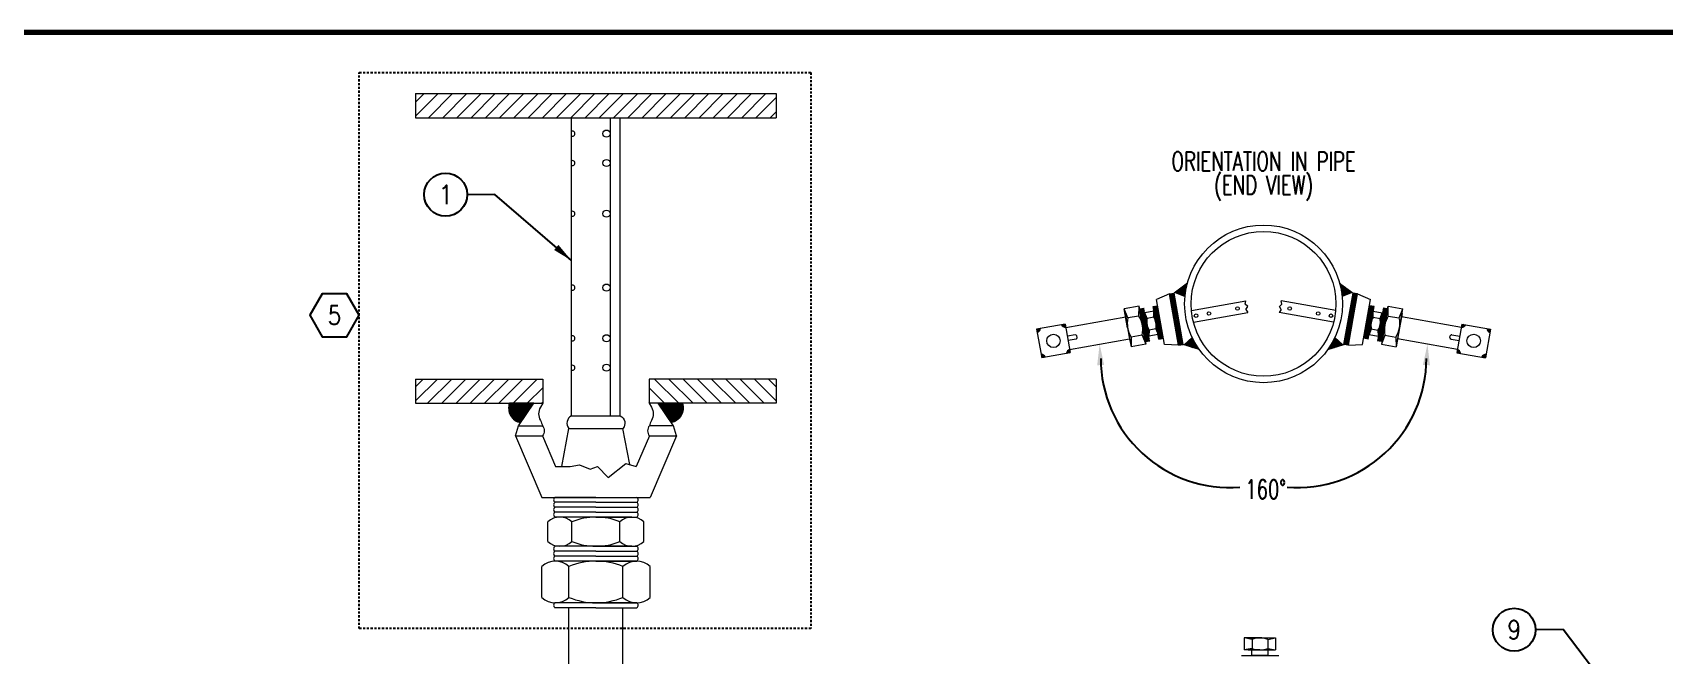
# Model space of a CAD drawing. Header units: inches. Extents: x -3516 to -3144, y -293 to -72.
# Drawn here: x -3326.6 to -3229.4, y -108.7 to -71.6 of the extents above; entities that cross this region are included whole.
import ezdxf
from ezdxf.enums import TextEntityAlignment as Align

# ---------------------------------------------------------------- set-up
doc = ezdxf.new("R2010")
doc.units = ezdxf.units.IN
doc.header["$LTSCALE"] = 0.5
doc.header["$MEASUREMENT"] = 0
doc.linetypes.add('DASHED2', pattern=[0.375, 0.25, -0.125])
doc.layers.get('0').update_dxf_attribs({"lineweight": 18})
doc.layers.get('Defpoints').update_dxf_attribs({"color": 251, "lineweight": 140})
doc.layers.add('MU-PART-NUMB', color=21, linetype='Continuous')
doc.layers.add('MU-PART-NUMB @ 12', color=21, linetype='Continuous')
doc.styles.add('RomanS', font='romans.shx', dxfattribs={"width": 0.85})
doc.dimstyles.new('FH_Arrow_Leader', dxfattribs={"dimscale": 96, "dimtxt": 0.09375, "dimasz": 0.1, "dimexe": 0.0625, "dimexo": 0.0625, "dimgap": 0.09, "dimtad": 0, "dimtih": 1, "dimtoh": 1, "dimdec": 4, "dimzin": 0, "dimdsep": 46, "dimlunit": 4, "dimtxsty": 'RomanS', "dimcen": 0.09, "dimadec": 0, "dimazin": 0, "dimtfac": 1, "dimtdec": 4, "dimtofl": 0, "dimtmove": 0, "dimatfit": 3, "dimfxl": 1, "dimtolj": 1, "dimtzin": 0, "dimarcsym": 0})
pattern_1 = [(45, (1982.26443, 69.9675), (-0.42426407, 0.42426407), [])]
pattern_2 = [(45, (1986.83046, 66.76816), (-0.03535533906, 0.03535533906), [])]
pattern_3 = [(135, (-8493.43764, 66.76816), (0.03535533906, 0.03535533906), [])]

msp = doc.modelspace()

# ---------------------------------------------------------------- hatches: boundary and pattern name
h = msp.add_hatch()
h.set_pattern_fill('ANSI31', color=256, scale=4.8, style=0)
h.set_pattern_definition(pattern_1)
h.paths.add_polyline_path([(-3282.339, -75.233), (-3303.825, -75.233), (-3303.825, -76.671), (-3282.339, -76.671)])
h = msp.add_hatch()
h.set_pattern_fill('ANSI31', color=256, scale=0.4, style=0)
h.set_pattern_definition(pattern_2)
h.paths.add_polyline_path([(-3258.635, -87.132), (-3258.906, -87.18), (-3258.636, -88.709), (-3258.365, -88.661)])
h = msp.add_hatch()
h.set_pattern_fill('ANSI31', color=256, scale=0.4, style=0)
h.set_pattern_definition(pattern_2)
h.paths.add_polyline_path([(-3257.836, -86.525), (-3258.575, -87.087), (-3257.983, -87.332, -0.043699)])
h = msp.add_hatch()
h.set_pattern_fill('ANSI31', color=256, scale=0.4, style=0)
h.set_pattern_definition(pattern_3)
h.paths.add_polyline_path([(-3248.771, -86.525), (-3248.032, -87.087), (-3248.624, -87.332, 0.043699)])
h = msp.add_hatch()
h.set_pattern_fill('ANSI31', color=256, scale=0.4, style=0)
h.set_pattern_definition(pattern_3)
h.paths.add_polyline_path([(-3247.972, -87.132), (-3247.702, -87.18), (-3247.971, -88.709), (-3248.242, -88.661)])
h = msp.add_hatch()
h.set_pattern_fill('ANSI31', color=256, scale=0.4, style=0)
h.set_pattern_definition([(45, (1986.020953, 66.62542), (-0.03535533906, 0.03535533906), [])])
h.paths.add_polyline_path([(-3260.423, -88.024), (-3260.694, -88.072), (-3260.523, -89.041), (-3260.252, -88.994)])
h.paths.add_polyline_path([(-3260.252, -88.994), (-3260.523, -89.041), (-3260.352, -90.011), (-3260.081, -89.963)])
h = msp.add_hatch()
h.set_pattern_fill('ANSI31', color=256, scale=0.4, style=0)
h.set_pattern_definition(pattern_2)
h.paths.add_polyline_path([(-3259.613, -87.881), (-3259.884, -87.929), (-3259.713, -88.899), (-3259.442, -88.851)])
h.paths.add_polyline_path([(-3259.442, -88.851), (-3259.713, -88.899), (-3259.542, -89.868), (-3259.272, -89.82)])
h = msp.add_hatch()
h.set_pattern_fill('ANSI31', color=256, scale=0.4, style=0)
h.set_pattern_definition(pattern_3)
h.paths.add_polyline_path([(-3246.994, -87.881), (-3246.723, -87.929), (-3246.894, -88.899), (-3247.165, -88.851)])
h.paths.add_polyline_path([(-3247.165, -88.851), (-3246.894, -88.899), (-3247.065, -89.868), (-3247.336, -89.82)])
h = msp.add_hatch()
h.set_pattern_fill('ANSI31', color=256, scale=0.4, style=0)
h.set_pattern_definition([(135, (-8492.628136, 66.62542), (0.03535533906, 0.03535533906), [])])
h.paths.add_polyline_path([(-3246.184, -88.024), (-3245.914, -88.072), (-3246.085, -89.041), (-3246.355, -88.994)])
h.paths.add_polyline_path([(-3246.355, -88.994), (-3246.085, -89.041), (-3246.256, -90.011), (-3246.526, -89.963)])
h = msp.add_hatch()
h.set_pattern_fill('ANSI31', color=256, scale=0.4, style=0)
h.set_pattern_definition([(155, (-8255.311707, -1739.197845), (0.0211309131, 0.04531538935), [])])
h.paths.add_polyline_path([(-3266.823, -89.275), (-3266.598, -89.235, -0.272376), (-3266.789, -89.468)])
h = msp.add_hatch()
h.set_pattern_fill('ANSI31', color=256, scale=0.4, style=0)
h.set_pattern_definition(pattern_2)
h.paths.add_polyline_path([(-3265.122, -88.975), (-3265.348, -89.015, 0.272376), (-3265.088, -89.168)])
h = msp.add_hatch()
h.set_pattern_fill('ANSI31', color=256, scale=0.4, style=0)
h.set_pattern_definition([(45, (1987.10002, 65.23939), (-0.03535533906, 0.03535533906), [])])
h.paths.add_polyline_path([(-3258.365, -88.661), (-3258.636, -88.709), (-3258.366, -90.238), (-3258.096, -90.19)])
h = msp.add_hatch()
h.set_pattern_fill('ANSI31', color=256, scale=0.4, style=0)
h.set_pattern_definition([(135, (-8493.707204, 65.23939), (0.03535533906, 0.03535533906), [])])
h.paths.add_polyline_path([(-3248.242, -88.661), (-3247.971, -88.709), (-3248.241, -90.238), (-3248.511, -90.19)])
h = msp.add_hatch()
h.set_pattern_fill('ANSI31', color=256, scale=0.4, style=0)
h.set_pattern_definition(pattern_3)
h.paths.add_polyline_path([(-3241.485, -88.975), (-3241.26, -89.015, -0.272376), (-3241.519, -89.168)])
h = msp.add_hatch()
h.set_pattern_fill('ANSI31', color=256, scale=0.4, style=0)
h.set_pattern_definition([(25, (1748.704524, -1739.197845), (-0.0211309131, 0.04531538935), [])])
h.paths.add_polyline_path([(-3239.784, -89.275), (-3240.009, -89.235, 0.272376), (-3239.818, -89.468)])
h = msp.add_hatch()
h.set_pattern_fill('ANSI31', color=256, scale=0.4, style=0)
h.set_pattern_definition([(335, (1723.66637, 1559.24586), (-0.0211309131, -0.04531538935), [])])
h.paths.add_polyline_path([(-3257.138, -90.487), (-3258.024, -90.212), (-3257.552, -89.78, 0.043699)])
h = msp.add_hatch()
h.set_pattern_fill('ANSI31', color=256, scale=0.4, style=0)
h.set_pattern_definition([(205, (-8230.273554, 1559.24586), (0.0211309131, -0.04531538935), [])])
h.paths.add_polyline_path([(-3249.47, -90.487), (-3248.583, -90.212), (-3249.055, -89.78, -0.043699)])
h = msp.add_hatch()
h.set_pattern_fill('ANSI31', color=256, scale=0.4, style=0)
h.set_pattern_definition([(225, (-8518.475794, -246.720143), (0.03535533906, -0.03535533906), [])])
h.paths.add_polyline_path([(-3266.523, -90.977), (-3266.298, -90.937, 0.272376), (-3266.557, -90.784)])
h = msp.add_hatch()
h.set_pattern_fill('ANSI31', color=256, scale=0.4, style=0)
h.set_pattern_definition([(335, (1723.66637, 1559.24586), (-0.0211309131, -0.04531538935), [])])
h.paths.add_polyline_path([(-3264.822, -90.677), (-3265.048, -90.717, -0.272376), (-3264.856, -90.484)])
h = msp.add_hatch()
h.set_pattern_fill('ANSI31', color=256, scale=0.4, style=0)
h.set_pattern_definition([(205, (-8230.273554, 1559.24586), (0.0211309131, -0.04531538935), [])])
h.paths.add_polyline_path([(-3241.785, -90.677), (-3241.56, -90.717, 0.272376), (-3241.751, -90.484)])
h = msp.add_hatch()
h.set_pattern_fill('ANSI31', color=256, scale=0.4, style=0)
h.set_pattern_definition([(315, (2011.86861, -246.720143), (-0.03535533906, -0.03535533906), [])])
h.paths.add_polyline_path([(-3240.084, -90.977), (-3240.309, -90.937, -0.272376), (-3240.05, -90.784)])
h = msp.add_hatch()
h.set_pattern_fill('ANSI31', color=256, scale=4.8, style=0)
h.set_pattern_definition(pattern_1)
h.paths.add_polyline_path([(-3296.25, -92.253), (-3303.825, -92.253), (-3303.825, -93.691), (-3296.25, -93.691)])
h = msp.add_hatch()
h.set_pattern_fill('ANSI31', color=256, scale=4.8, style=0)
h.set_pattern_definition([(135, (-8568.4286, 69.9675), (0.42426407, 0.42426407), [])])
h.paths.add_polyline_path([(-3289.914, -92.253), (-3282.339, -92.253), (-3282.339, -93.691), (-3289.914, -93.691)])
h = msp.add_hatch()
h.set_pattern_fill('ANSI31', color=256, scale=0.4, style=0)
h.set_pattern_definition([(45, (1982.264434, 69.967523), (-0.03535533906, 0.03535533906), [])])
h.paths.add_polyline_path([(-3296.785, -93.691), (-3298.239, -93.691, 0.448872), (-3297.568, -94.852)])
h = msp.add_hatch()
h.set_pattern_fill('ANSI31', color=256, scale=0.4, style=0)
h.set_pattern_definition([(135, (-8568.428625, 69.967523), (0.03535533906, 0.03535533906), [])])
h.paths.add_polyline_path([(-3289.379, -93.691), (-3287.926, -93.691, -0.448872), (-3288.596, -94.852)])

# ---------------------------------------------------------------- linework, layer by layer
for p, q in [((-3303.825, -75.233), (-3282.339, -75.233)), ((-3303.825, -75.233), (-3303.825, -76.671)), ((-3282.339, -75.233), (-3282.339, -76.671)), ((-3303.825, -76.671), (-3282.339, -76.671)), ((-3294.534, -94.439), (-3294.534, -76.671)), ((-3292.233, -76.671), (-3292.233, -94.439)), ((-3291.631, -94.439), (-3291.631, -76.671)), ((-3258.906, -87.18), (-3259.678, -87.517)), ((-3258.906, -87.18), (-3258.635, -87.132)), ((-3258.366, -90.238), (-3258.906, -87.18)), ((-3257.836, -86.525), (-3258.635, -87.132)), ((-3258.096, -90.19), (-3258.635, -87.132)), ((-3258.575, -87.087), (-3257.983, -87.332)), ((-3248.771, -86.525), (-3247.972, -87.132)), ((-3248.032, -87.087), (-3248.624, -87.332)), ((-3248.511, -90.19), (-3247.972, -87.132)), ((-3248.241, -90.238), (-3247.702, -87.18)), ((-3247.702, -87.18), (-3247.972, -87.132)), ((-3247.702, -87.18), (-3246.93, -87.517)), ((-3260.723, -87.904), (-3261.602, -88.059)), ((-3261.401, -89.196), (-3261.602, -88.059)), ((-3261.388, -88.607), (-3261.602, -88.059)), ((-3261.552, -88.343), (-3261.251, -90.05)), ((-3261.539, -88.416), (-3261.264, -89.977)), ((-3260.737, -88.493), (-3260.723, -87.904)), ((-3260.523, -89.041), (-3260.723, -87.904)), ((-3260.694, -88.072), (-3260.423, -88.024)), ((-3260.352, -90.011), (-3260.694, -88.072)), ((-3260.523, -89.041), (-3260.674, -88.181)), ((-3260.673, -88.188), (-3260.372, -89.895)), ((-3260.658, -88.271), (-3260.387, -89.812)), ((-3260.658, -88.271), (-3260.387, -89.812)), ((-3259.836, -88.201), (-3260.375, -88.296)), ((-3260.252, -88.994), (-3260.375, -88.296)), ((-3260.244, -88.633), (-3260.375, -88.296)), ((-3259.884, -87.929), (-3259.613, -87.881)), ((-3259.542, -89.868), (-3259.884, -87.929)), ((-3259.844, -88.562), (-3259.836, -88.201)), ((-3259.713, -88.899), (-3259.836, -88.201)), ((-3259.713, -88.899), (-3259.806, -88.371)), ((-3259.805, -88.375), (-3259.621, -89.422)), ((-3259.796, -88.426), (-3259.63, -89.371)), ((-3259.796, -88.426), (-3259.63, -89.371)), ((-3259.207, -90.185), (-3259.678, -87.517)), ((-3257.601, -88.169), (-3254.363, -87.597)), ((-3257.479, -88.863), (-3254.24, -88.292)), ((-3254.397, -87.789), (-3254.363, -87.597)), ((-3254.25, -87.935), (-3254.397, -87.789)), ((-3254.363, -88.1), (-3254.25, -87.935)), ((-3254.363, -88.1), (-3254.24, -88.292)), ((-3252.245, -88.1), (-3252.367, -88.292)), ((-3249.128, -88.863), (-3252.367, -88.292)), ((-3252.357, -87.935), (-3252.211, -87.789)), ((-3252.245, -88.1), (-3252.357, -87.935)), ((-3249.006, -88.169), (-3252.245, -87.597)), ((-3252.211, -87.789), (-3252.245, -87.597)), ((-3247.4, -90.185), (-3246.93, -87.517)), ((-3247.065, -89.868), (-3246.723, -87.929)), ((-3246.723, -87.929), (-3246.994, -87.881)), ((-3246.802, -88.375), (-3246.986, -89.422)), ((-3246.811, -88.426), (-3246.977, -89.371)), ((-3246.811, -88.426), (-3246.977, -89.371)), ((-3246.894, -88.899), (-3246.771, -88.201)), ((-3246.894, -88.899), (-3246.801, -88.371)), ((-3246.771, -88.201), (-3246.232, -88.296)), ((-3246.763, -88.562), (-3246.771, -88.201)), ((-3246.363, -88.633), (-3246.232, -88.296)), ((-3246.355, -88.994), (-3246.232, -88.296)), ((-3246.256, -90.011), (-3245.914, -88.072)), ((-3245.934, -88.188), (-3246.235, -89.895)), ((-3245.949, -88.271), (-3246.22, -89.812)), ((-3245.949, -88.271), (-3246.22, -89.812)), ((-3245.914, -88.072), (-3246.184, -88.024)), ((-3246.085, -89.041), (-3245.884, -87.904)), ((-3246.085, -89.041), (-3245.933, -88.181)), ((-3245.884, -87.904), (-3245.005, -88.059)), ((-3245.871, -88.493), (-3245.884, -87.904)), ((-3245.055, -88.343), (-3245.356, -90.05)), ((-3245.068, -88.416), (-3245.343, -89.977)), ((-3245.219, -88.607), (-3245.005, -88.059)), ((-3245.206, -89.196), (-3245.005, -88.059)), ((-3265.122, -88.975), (-3266.823, -89.275)), ((-3266.823, -89.275), (-3266.523, -90.977)), ((-3265.122, -88.975), (-3264.822, -90.677)), ((-3265.088, -89.168), (-3261.517, -88.538)), ((-3261.517, -88.538), (-3261.285, -89.854)), ((-3261.401, -89.196), (-3261.201, -90.334)), ((-3260.737, -88.493), (-3261.388, -88.607)), ((-3260.523, -89.041), (-3260.322, -90.179)), ((-3260.344, -88.47), (-3260.16, -89.517)), ((-3260.336, -88.515), (-3260.168, -89.472)), ((-3260.323, -88.59), (-3260.181, -89.397)), ((-3260.252, -88.994), (-3260.129, -89.691)), ((-3259.844, -88.562), (-3260.244, -88.633)), ((-3260.121, -89.33), (-3260.129, -89.691)), ((-3259.721, -89.26), (-3260.121, -89.33)), ((-3259.721, -89.26), (-3259.59, -89.596)), ((-3259.713, -88.899), (-3259.59, -89.596)), ((-3246.894, -88.899), (-3247.017, -89.596)), ((-3246.886, -89.26), (-3247.017, -89.596)), ((-3246.886, -89.26), (-3246.487, -89.33)), ((-3246.763, -88.562), (-3246.363, -88.633)), ((-3246.487, -89.33), (-3246.478, -89.691)), ((-3246.355, -88.994), (-3246.478, -89.691)), ((-3246.263, -88.47), (-3246.447, -89.517)), ((-3246.271, -88.515), (-3246.44, -89.472)), ((-3246.284, -88.59), (-3246.426, -89.397)), ((-3246.085, -89.041), (-3246.285, -90.179)), ((-3245.871, -88.493), (-3245.219, -88.607)), ((-3245.206, -89.196), (-3245.406, -90.334)), ((-3245.09, -88.538), (-3245.322, -89.854)), ((-3241.519, -89.168), (-3245.09, -88.538)), ((-3241.485, -88.975), (-3241.785, -90.677)), ((-3241.485, -88.975), (-3239.784, -89.275)), ((-3239.784, -89.275), (-3240.084, -90.977)), ((-3264.52, -89.618), (-3264.994, -89.701)), ((-3264.476, -89.867), (-3264.95, -89.951)), ((-3264.856, -90.484), (-3261.285, -89.854)), ((-3264.411, -89.774), (-3264.428, -89.683)), ((-3261.187, -89.745), (-3261.201, -90.334)), ((-3260.322, -90.179), (-3261.201, -90.334)), ((-3260.536, -89.63), (-3261.187, -89.745)), ((-3260.536, -89.63), (-3260.322, -90.179)), ((-3260.352, -90.011), (-3260.081, -89.963)), ((-3259.59, -89.596), (-3260.129, -89.691)), ((-3259.542, -89.868), (-3259.272, -89.82)), ((-3258.366, -90.238), (-3259.207, -90.185)), ((-3258.366, -90.238), (-3258.096, -90.19)), ((-3257.138, -90.487), (-3258.096, -90.19)), ((-3258.024, -90.212), (-3257.552, -89.78)), ((-3249.47, -90.487), (-3248.511, -90.19)), ((-3248.583, -90.212), (-3249.055, -89.78)), ((-3248.241, -90.238), (-3248.511, -90.19)), ((-3248.241, -90.238), (-3247.4, -90.185)), ((-3247.065, -89.868), (-3247.336, -89.82)), ((-3247.017, -89.596), (-3246.478, -89.691)), ((-3246.256, -90.011), (-3246.526, -89.963)), ((-3246.071, -89.63), (-3246.285, -90.179)), ((-3246.285, -90.179), (-3245.406, -90.334)), ((-3246.071, -89.63), (-3245.42, -89.745)), ((-3245.42, -89.745), (-3245.406, -90.334)), ((-3241.751, -90.484), (-3245.322, -89.854)), ((-3242.196, -89.774), (-3242.18, -89.683)), ((-3242.131, -89.867), (-3241.657, -89.951)), ((-3242.087, -89.618), (-3241.613, -89.701)), ((-3264.822, -90.679), (-3266.523, -90.979)), ((-3241.786, -90.679), (-3240.084, -90.979)), ((-3303.825, -92.253), (-3296.25, -92.253)), ((-3303.825, -92.253), (-3303.825, -93.691)), ((-3296.25, -92.253), (-3296.25, -93.691)), ((-3282.339, -92.253), (-3289.914, -92.253)), ((-3289.914, -92.253), (-3289.914, -93.691)), ((-3282.339, -92.253), (-3282.339, -93.691)), ((-3303.825, -93.691), (-3296.25, -93.691)), ((-3296.785, -93.691), (-3298.239, -93.691)), ((-3297.695, -95.04), (-3296.785, -93.691)), ((-3296.785, -93.691), (-3296.25, -93.691)), ((-3296.25, -93.691), (-3296.388, -93.93)), ((-3289.379, -93.691), (-3289.914, -93.691)), ((-3289.914, -93.691), (-3289.776, -93.93)), ((-3282.339, -93.691), (-3289.914, -93.691)), ((-3288.469, -95.04), (-3289.379, -93.691)), ((-3289.379, -93.691), (-3287.926, -93.691)), ((-3297.877, -95.641), (-3297.695, -95.04)), ((-3297.695, -95.04), (-3296.274, -95.04)), ((-3295.117, -97.473), (-3294.695, -95.201)), ((-3294.695, -95.201), (-3291.469, -95.201)), ((-3294.534, -94.439), (-3291.631, -94.439)), ((-3291.07, -97.351), (-3291.469, -95.201)), ((-3288.469, -95.04), (-3289.89, -95.04)), ((-3288.287, -95.641), (-3288.469, -95.04)), ((-3297.877, -95.641), (-3296.308, -99.305)), ((-3297.877, -95.641), (-3296.274, -95.641)), ((-3296.274, -95.641), (-3295.49, -97.473)), ((-3289.89, -95.641), (-3290.675, -97.473)), ((-3289.89, -95.641), (-3288.287, -95.641)), ((-3288.287, -95.641), (-3289.856, -99.305)), ((-3295.49, -97.473), (-3294.62, -97.473)), ((-3294.62, -97.473), (-3294.069, -97.355)), ((-3294.069, -97.355), (-3293.417, -97.614)), ((-3293.417, -97.614), (-3292.994, -97.473)), ((-3292.994, -97.473), (-3292.342, -98.125)), ((-3292.342, -98.125), (-3291.305, -97.279)), ((-3291.305, -97.279), (-3290.675, -97.473)), ((-3296.308, -99.305), (-3289.856, -99.305)), ((-3293.082, -99.305), (-3295.521, -99.305)), ((-3293.082, -99.305), (-3295.521, -99.305)), ((-3293.082, -99.598), (-3295.521, -99.598)), ((-3293.082, -99.598), (-3295.521, -99.598)), ((-3293.082, -99.598), (-3295.521, -99.598)), ((-3293.082, -99.598), (-3295.521, -99.598)), ((-3293.082, -99.891), (-3295.521, -99.891)), ((-3293.082, -99.891), (-3295.521, -99.891)), ((-3293.082, -99.891), (-3295.521, -99.891)), ((-3293.082, -99.891), (-3295.521, -99.891)), ((-3293.082, -99.305), (-3290.643, -99.305)), ((-3293.082, -99.305), (-3290.643, -99.305)), ((-3293.082, -99.598), (-3290.643, -99.598)), ((-3293.082, -99.598), (-3290.643, -99.598)), ((-3293.082, -99.598), (-3290.643, -99.598)), ((-3293.082, -99.598), (-3290.643, -99.598)), ((-3293.082, -99.891), (-3290.643, -99.891)), ((-3293.082, -99.891), (-3290.643, -99.891)), ((-3293.082, -99.891), (-3290.643, -99.891)), ((-3293.082, -99.891), (-3290.643, -99.891)), ((-3295.946, -101.933), (-3295.946, -100.763)), ((-3293.082, -100.184), (-3295.521, -100.184)), ((-3293.082, -100.184), (-3295.521, -100.184)), ((-3293.082, -100.184), (-3295.521, -100.184)), ((-3293.082, -100.184), (-3295.521, -100.184)), ((-3293.082, -100.477), (-3295.521, -100.477)), ((-3293.082, -100.477), (-3295.521, -100.477)), ((-3290.934, -100.477), (-3295.23, -100.477)), ((-3294.514, -101.933), (-3294.514, -100.763)), ((-3293.082, -100.184), (-3290.643, -100.184)), ((-3293.082, -100.184), (-3290.643, -100.184)), ((-3293.082, -100.184), (-3290.643, -100.184)), ((-3293.082, -100.184), (-3290.643, -100.184)), ((-3293.082, -100.477), (-3290.643, -100.477)), ((-3293.082, -100.477), (-3290.643, -100.477)), ((-3291.65, -101.933), (-3291.65, -100.763)), ((-3290.218, -101.933), (-3290.218, -100.763)), ((-3293.082, -102.219), (-3295.521, -102.219)), ((-3293.082, -102.512), (-3295.521, -102.512)), ((-3293.082, -102.512), (-3295.521, -102.512)), ((-3293.082, -102.805), (-3295.521, -102.805)), ((-3293.082, -102.805), (-3295.521, -102.805)), ((-3290.934, -102.219), (-3295.23, -102.219)), ((-3293.082, -102.219), (-3290.643, -102.219)), ((-3293.082, -102.512), (-3290.643, -102.512)), ((-3293.082, -102.512), (-3290.643, -102.512)), ((-3293.082, -102.805), (-3290.643, -102.805)), ((-3293.082, -102.805), (-3290.643, -102.805)), ((-3296.308, -105.266), (-3296.308, -103.42)), ((-3293.082, -103.098), (-3295.521, -103.098)), ((-3290.663, -103.098), (-3295.501, -103.098)), ((-3294.695, -105.266), (-3294.695, -103.42)), ((-3293.082, -103.098), (-3290.643, -103.098)), ((-3291.469, -105.266), (-3291.469, -103.42)), ((-3289.856, -105.266), (-3289.856, -103.42)), ((-3293.082, -105.589), (-3295.521, -105.589)), ((-3293.082, -105.882), (-3295.521, -105.882)), ((-3290.663, -105.589), (-3295.501, -105.589)), ((-3294.695, -113.045), (-3294.695, -105.882)), ((-3293.082, -105.589), (-3290.643, -105.589)), ((-3293.082, -105.589), (-3290.643, -105.589)), ((-3293.082, -105.882), (-3290.643, -105.882)), ((-3291.469, -113.045), (-3291.469, -105.882)), ((-3254.455, -107.679), (-3254.455, -108.399)), ((-3253.522, -107.679), (-3254.455, -107.679)), ((-3253.988, -107.773), (-3254.455, -107.679)), ((-3253.522, -107.679), (-3254.227, -107.679)), ((-3254.222, -107.679), (-3252.823, -107.679)), ((-3254.154, -107.679), (-3252.891, -107.679)), ((-3254.154, -107.679), (-3252.891, -107.679)), ((-3253.988, -107.773), (-3253.988, -108.306)), ((-3253.522, -107.679), (-3252.59, -107.679)), ((-3253.056, -107.773), (-3252.59, -107.679)), ((-3253.056, -107.773), (-3253.056, -108.306)), ((-3252.59, -107.679), (-3252.59, -108.399)), ((-3254.613, -108.724), (-3252.403, -108.724)), ((-3254.613, -108.724), (-3252.403, -108.724)), ((-3253.988, -108.306), (-3254.455, -108.399)), ((-3253.522, -108.399), (-3254.455, -108.399)), ((-3254.222, -108.399), (-3252.823, -108.399)), ((-3254.162, -108.399), (-3252.883, -108.399)), ((-3254.061, -108.399), (-3252.983, -108.399)), ((-3253.522, -108.399), (-3252.59, -108.399)), ((-3253.056, -108.306), (-3252.59, -108.399))]:
    msp.add_line(p, q)
for points in [[(-3294.534, -77.761, 1.442682), (-3294.534, -77.486, 0)], [(-3294.534, -79.512, 1.442682), (-3294.534, -79.237, 0)], [(-3294.534, -82.533, 1.442682), (-3294.534, -82.258, 0)], [(-3294.534, -86.941, 1.442682), (-3294.534, -86.666, 0)], [(-3294.534, -89.962, 1.442682), (-3294.534, -89.686, 0)], [(-3294.534, -91.713, 1.442682), (-3294.534, -91.437, 0)], [(-3298.239, -93.691, 0.448872), (-3297.568, -94.852, 1.313589)], [(-3296.388, -93.93, 0.267949), (-3296.388, -94.717, -0.092434), (-3296.274, -95.04, 1.191842)], [(-3289.776, -93.93, -0.267949), (-3289.776, -94.717, 0.092434), (-3289.89, -95.04, -1.191842)], [(-3287.926, -93.691, -0.448872), (-3288.596, -94.852, -1.313589)], [(-3296.274, -95.04, -0.360556), (-3296.274, -95.641, 0.267949)], [(-3294.534, -94.439, 0.482948), (-3294.695, -95.201, -0.267949)], [(-3291.631, -94.439, -0.482948), (-3291.469, -95.201, 0.267949)], [(-3289.89, -95.04, 0.379006), (-3289.89, -95.641, -0.267949)]]:
    msp.add_lwpolyline(points, format="xyb")
msp.add_lwpolyline([(-3254, -108.399), (-3253.044, -108.399), (-3253.044, -108.724), (-3254, -108.724)], close=True)
for centre, radius in [((-3292.449, -77.62), 0.215), ((-3292.449, -79.371), 0.215), ((-3292.449, -82.392), 0.215), ((-3253.304, -87.769), 4.7), ((-3253.304, -87.769), 4.316), ((-3292.449, -86.8), 0.215), ((-3257.323, -88.477), 0.105), ((-3256.558, -88.342), 0.105), ((-3254.86, -88.043), 0.105), ((-3251.747, -88.043), 0.105), ((-3250.05, -88.342), 0.105), ((-3249.284, -88.477), 0.105), ((-3292.449, -89.821), 0.215), ((-3265.823, -89.976), 0.398), ((-3240.785, -89.976), 0.398), ((-3292.449, -91.572), 0.215)]:
    msp.add_circle(centre, radius)
for centre, radius, start, end in [((-3266.891, -89.189), 0.297, 290.03149, 350.9771), ((-3265.088, -88.871), 0.297, 209.0229, 269.96851), ((-3259.922, -88.936), 1.502, 167.38014, 212.61986), ((-3262.002, -89.302), 1.502, 347.38014, 32.61986), ((-3259.345, -88.834), 0.921, 167.38014, 212.61986), ((-3260.62, -89.059), 0.921, 347.38014, 32.61986), ((-3245.987, -89.059), 0.921, 147.38014, 192.61986), ((-3247.262, -88.834), 0.921, 327.38014, 12.61986), ((-3244.605, -89.302), 1.502, 147.38014, 192.61986), ((-3246.685, -88.936), 1.502, 327.38014, 12.61986), ((-3241.519, -88.871), 0.297, 270.03149, 330.9771), ((-3239.716, -89.189), 0.297, 189.0229, 249.96851), ((-3264.506, -89.697), 0.08, 10, 100), ((-3264.49, -89.788), 0.08, 280, 10), ((-3242.117, -89.788), 0.08, 170, 260), ((-3242.101, -89.697), 0.08, 80, 170), ((-3266.558, -91.081), 0.297, 29.0229, 89.96851), ((-3264.754, -90.763), 0.297, 110.03149, 170.9771), ((-3241.853, -90.763), 0.297, 9.0229, 69.96851), ((-3240.05, -91.081), 0.297, 90.03149, 150.9771), ((-3295.434, -99.452), 0.17, 120.73919, 239.26081), ((-3295.434, -99.745), 0.17, 120.73919, 239.26081), ((-3295.434, -100.037), 0.17, 120.73919, 239.26081), ((-3290.73, -99.452), 0.17, 300.73919, 59.26081), ((-3290.73, -99.745), 0.17, 300.73919, 59.26081), ((-3290.73, -100.037), 0.17, 300.73919, 59.26081), ((-3295.23, -101.515), 1.038, 46.39718, 133.60282), ((-3295.434, -100.33), 0.17, 120.73919, 239.26081), ((-3293.082, -104.2), 3.723, 67.38014, 112.61986), ((-3290.934, -101.515), 1.038, 46.39718, 133.60282), ((-3290.73, -100.33), 0.17, 300.73919, 59.26081), ((-3295.23, -101.181), 1.038, 226.39718, 313.60282), ((-3293.082, -98.496), 3.723, 247.38014, 292.61986), ((-3290.934, -101.181), 1.038, 226.39718, 313.60282), ((-3295.434, -102.366), 0.17, 120.73919, 239.26081), ((-3295.434, -102.658), 0.17, 120.73919, 239.26081), ((-3295.434, -102.951), 0.17, 120.73919, 239.26081), ((-3290.73, -102.366), 0.17, 300.73919, 59.26081), ((-3290.73, -102.658), 0.17, 300.73919, 59.26081), ((-3290.73, -102.951), 0.17, 300.73919, 59.26081), ((-3295.501, -104.267), 1.169, 46.39718, 133.60282), ((-3293.082, -107.291), 4.193, 67.38014, 112.61986), ((-3290.663, -104.267), 1.169, 46.39718, 133.60282), ((-3295.501, -104.419), 1.169, 226.39718, 313.60282), ((-3295.434, -105.735), 0.17, 120.73919, 239.26081), ((-3293.082, -101.395), 4.193, 247.38014, 292.61986), ((-3290.663, -104.419), 1.169, 226.39718, 313.60282), ((-3290.73, -105.735), 0.17, 300.73919, 59.26081), ((-3253.522, -108.891), 1.212, 67.38014, 112.61986), ((-3253.522, -107.187), 1.212, 247.38014, 292.61986)]:
    msp.add_arc(centre, radius, start, end)
at = {"layer": 'Defpoints'}
msp.add_lwpolyline([(-3330.362, -179.598), (-3144.362, -179.598), (-3144.362, -71.598), (-3330.362, -71.598)], close=True, dxfattribs=at)
at = {"layer": 'MU-PART-NUMB', "linetype": 'DASHED2'}
msp.add_lwpolyline([(-3307.181, -73.984), (-3280.28, -73.984), (-3280.28, -107.131), (-3307.181, -107.131)], close=True, dxfattribs=at)
at = {"layer": 'MU-PART-NUMB', "linetype": 'ByBlock', "lineweight": -2}
msp.add_lwpolyline([(-3307.181, -88.446), (-3307.919, -87.168), (-3309.396, -87.168), (-3310.134, -88.446), (-3309.396, -89.725), (-3307.919, -89.725)], close=True, dxfattribs=at)
at = {"layer": 'MU-PART-NUMB'}
for centre in [(-3302.034, -81.258), (-3238.371, -107.194)]:
    msp.add_circle(centre, 1.279, dxfattribs=at)
for centre, start, end in [((-3255.309, -91.017), 180.08818, 274.44105), ((-3251.298, -91.017), 265.55895, 359.91182)]:
    msp.add_arc(centre, 7.699, start, end, dxfattribs=at)
for points in [[(-3263.216, -91.428), (-3263.071, -90.169), (-3262.8, -91.407)], [(-3243.391, -91.428), (-3243.537, -90.169), (-3243.808, -91.407)]]:
    msp.add_solid(points, dxfattribs=at)

# ---------------------------------------------------------------- texts
at = {"layer": 'MU-PART-NUMB', "style": 'RomanS', "width": 0.7}
for s, p in [('ORIENTATION IN PIPE', (-3253.304, -79.266)), ('(END VIEW)', (-3253.304, -80.766))]:
    msp.add_text(s, height=1.125, dxfattribs=at).set_placement(p, align=Align.MIDDLE)
at = {"layer": 'MU-PART-NUMB', "linetype": 'ByBlock', "style": 'RomanS', "width": 0.85}
for s, p in [('1', (-3302.034, -81.258)), ('5', (-3308.657, -88.446)), ('9', (-3238.371, -107.194))]:
    msp.add_text(s, height=1.125, dxfattribs=at).set_placement(p, align=Align.MIDDLE)
at = {"layer": 'MU-PART-NUMB', "style": 'RomanS', "width": 0.7}
msp.add_text('160%%D', height=1.125, dxfattribs=at).set_placement((-3253.174, -99.383), align=Align.CENTER)

# ---------------------------------------------------------------- leaders
at = {"layer": 'MU-PART-NUMB @ 12'}
for points in [[(-3294.534, -85.188), (-3299.11, -81.251), (-3300.756, -81.264)], [(-3232.763, -110.725), (-3235.447, -107.188), (-3237.092, -107.2)]]:
    msp.add_leader(points, dimstyle='FH_Arrow_Leader', override={"dimscale": 12, "dimgap": 0.09, "dimtad": 0}, dxfattribs=at)

doc.saveas('drawing.dxf')
